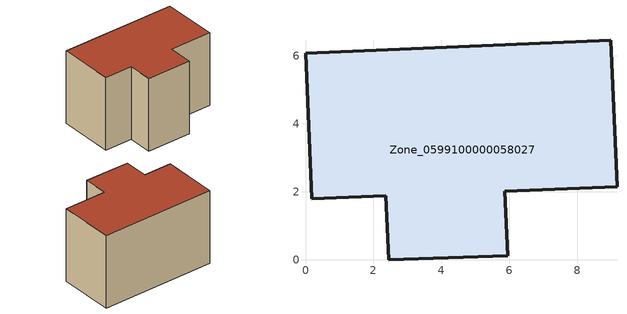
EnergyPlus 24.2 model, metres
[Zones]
Zone_0599100000058027
 floor ground (C_G): 0.19,1.79 0,6.08 8.98,6.46 9.17,2.15 5.87,2.02 5.95,0.12 2.45,0 2.36,1.88 z0
 wall outside (C_F): 0,6.08 0.19,1.79 2.36,1.88 2.45,0 5.95,0.12 5.87,2.02 9.17,2.15 8.98,6.46 0,6.08 z0:5.81
 roof outside (C_R): 9.17,2.15 8.98,6.46 0,6.08 0.19,1.79 2.36,1.88 2.45,0 5.95,0.12 5.87,2.02 z5.81
[BUILDING]
Pand.0599100000058027: North Axis=0; Terrain=City; Loads Convergence Tolerance Value=0.04; Temperature Convergence Tolerance Value=0.4; Solar Distribution=FullExterior; Maximum Number of Warmup Days=25; Minimum Number of Warmup Days=1
[Site:Location]
Rotterdam.The.Hague.AP_ZH_NLD Design_Conditions: Latitude=51.96; Longitude=4.45; Time Zone=1; Elevation=-4.5
[SITE:GROUNDTEMPERATURE:BUILDINGSURFACE]
18, 18, 18, 18, 18, 18, 18, 18, 18, 18, 18, 18
[MATERIAL] Thermal Absorptance=0.9; Solar Absorptance=0.7; Visible Absorptance=0.7
Name | Roughness | Thickness | Conductivity | Density | Specific Heat
G.TC.1946-1964 | MediumSmooth | 0.15 | 1 | 540 | 1210
F.TC.1946-1964 | Rough | 0.3 | 0.857143 | 1920 | 840
R.TC.1946-1964 | MediumRough | 0.2 | 0.235294 | 1500 | 1000
[CONSTRUCTION]
C_G: G.TC.1946-1964
C_F: F.TC.1946-1964
C_R: R.TC.1946-1964
[ZONE]
Zone_0599100000058027: Type=1; Multiplier=1; Ceiling Height=Autocalculate; Volume=Autocalculate; Floor Area=autocalculate; Part of Total Floor Area=Yes
[ZONEINFILTRATION:DESIGNFLOWRATE]
Infil_Zone_0599100000058027: Zone or ZoneList or Space or SpaceList=Zone_0599100000058027; Schedule=AlwaysOn; Design Flow Rate Calculation Method=Flow/Area; Flow Rate per Floor Area=0.003; Constant Term Coefficient=1; Temperature Term Coefficient=0; Velocity Term Coefficient=0; Velocity Squared Term Coefficient=0
[HVACTEMPLATE:ZONE:IDEALLOADSAIRSYSTEM]
Zone_0599100000058027: Maximum Heating Supply Air Temperature=50; Minimum Cooling Supply Air Temperature=13; Maximum Heating Supply Air Humidity Ratio=0.0156; Minimum Cooling Supply Air Humidity Ratio=0.0077; Heating Limit=NoLimit; Cooling Limit=NoLimit; Dehumidification Control Type=ConstantSensibleHeatRatio; Cooling Sensible Heat Ratio=0.7; Dehumidification Setpoint=60; Humidification Control Type=None; Humidification Setpoint=30; Outdoor Air Method=None; Outdoor Air Flow Rate per Person=0.00944; Outdoor Air Flow Rate per Zone Floor Area=0; Outdoor Air Flow Rate per Zone=0; Demand Controlled Ventilation Type=None; Outdoor Air Economizer Type=NoEconomizer; Heat Recovery Type=None; Sensible Heat Recovery Effectiveness=0.7; Latent Heat Recovery Effectiveness=0.65
[ZONECONTROL:THERMOSTAT]
ThermostatControl_Zone_0599100000058027: Zone or ZoneList=Zone_0599100000058027; Control Type Schedule=DualSetpointControlType; Control 1=Thermostat_Zone_0599100000058027; Temperature Difference Between Cutout And Setpoint=0
[THERMOSTATSETPOINT:DUALSETPOINT]
Thermostat_Zone_0599100000058027: Heating Setpoint Temperature Schedule=HeatingSetpoint_Zone_0599100000058027; Cooling Setpoint Temperature Schedule=CoolingSetpoint_Zone_0599100000058027
[SCHEDULE:COMPACT]
HeatingSetpoint_Zone_0599100000058027: Through: 12/31, For: AllDays, Until: 24:00, 21
CoolingSetpoint_Zone_0599100000058027: Through: 12/31, For: AllDays, Until: 24:00, 24
DualSetpointControlType: Through: 12/31, For: AllDays, Until: 24:00, 4
AlwaysOn: Through: 12/31, For: AllDays, Until: 24:00, 1
